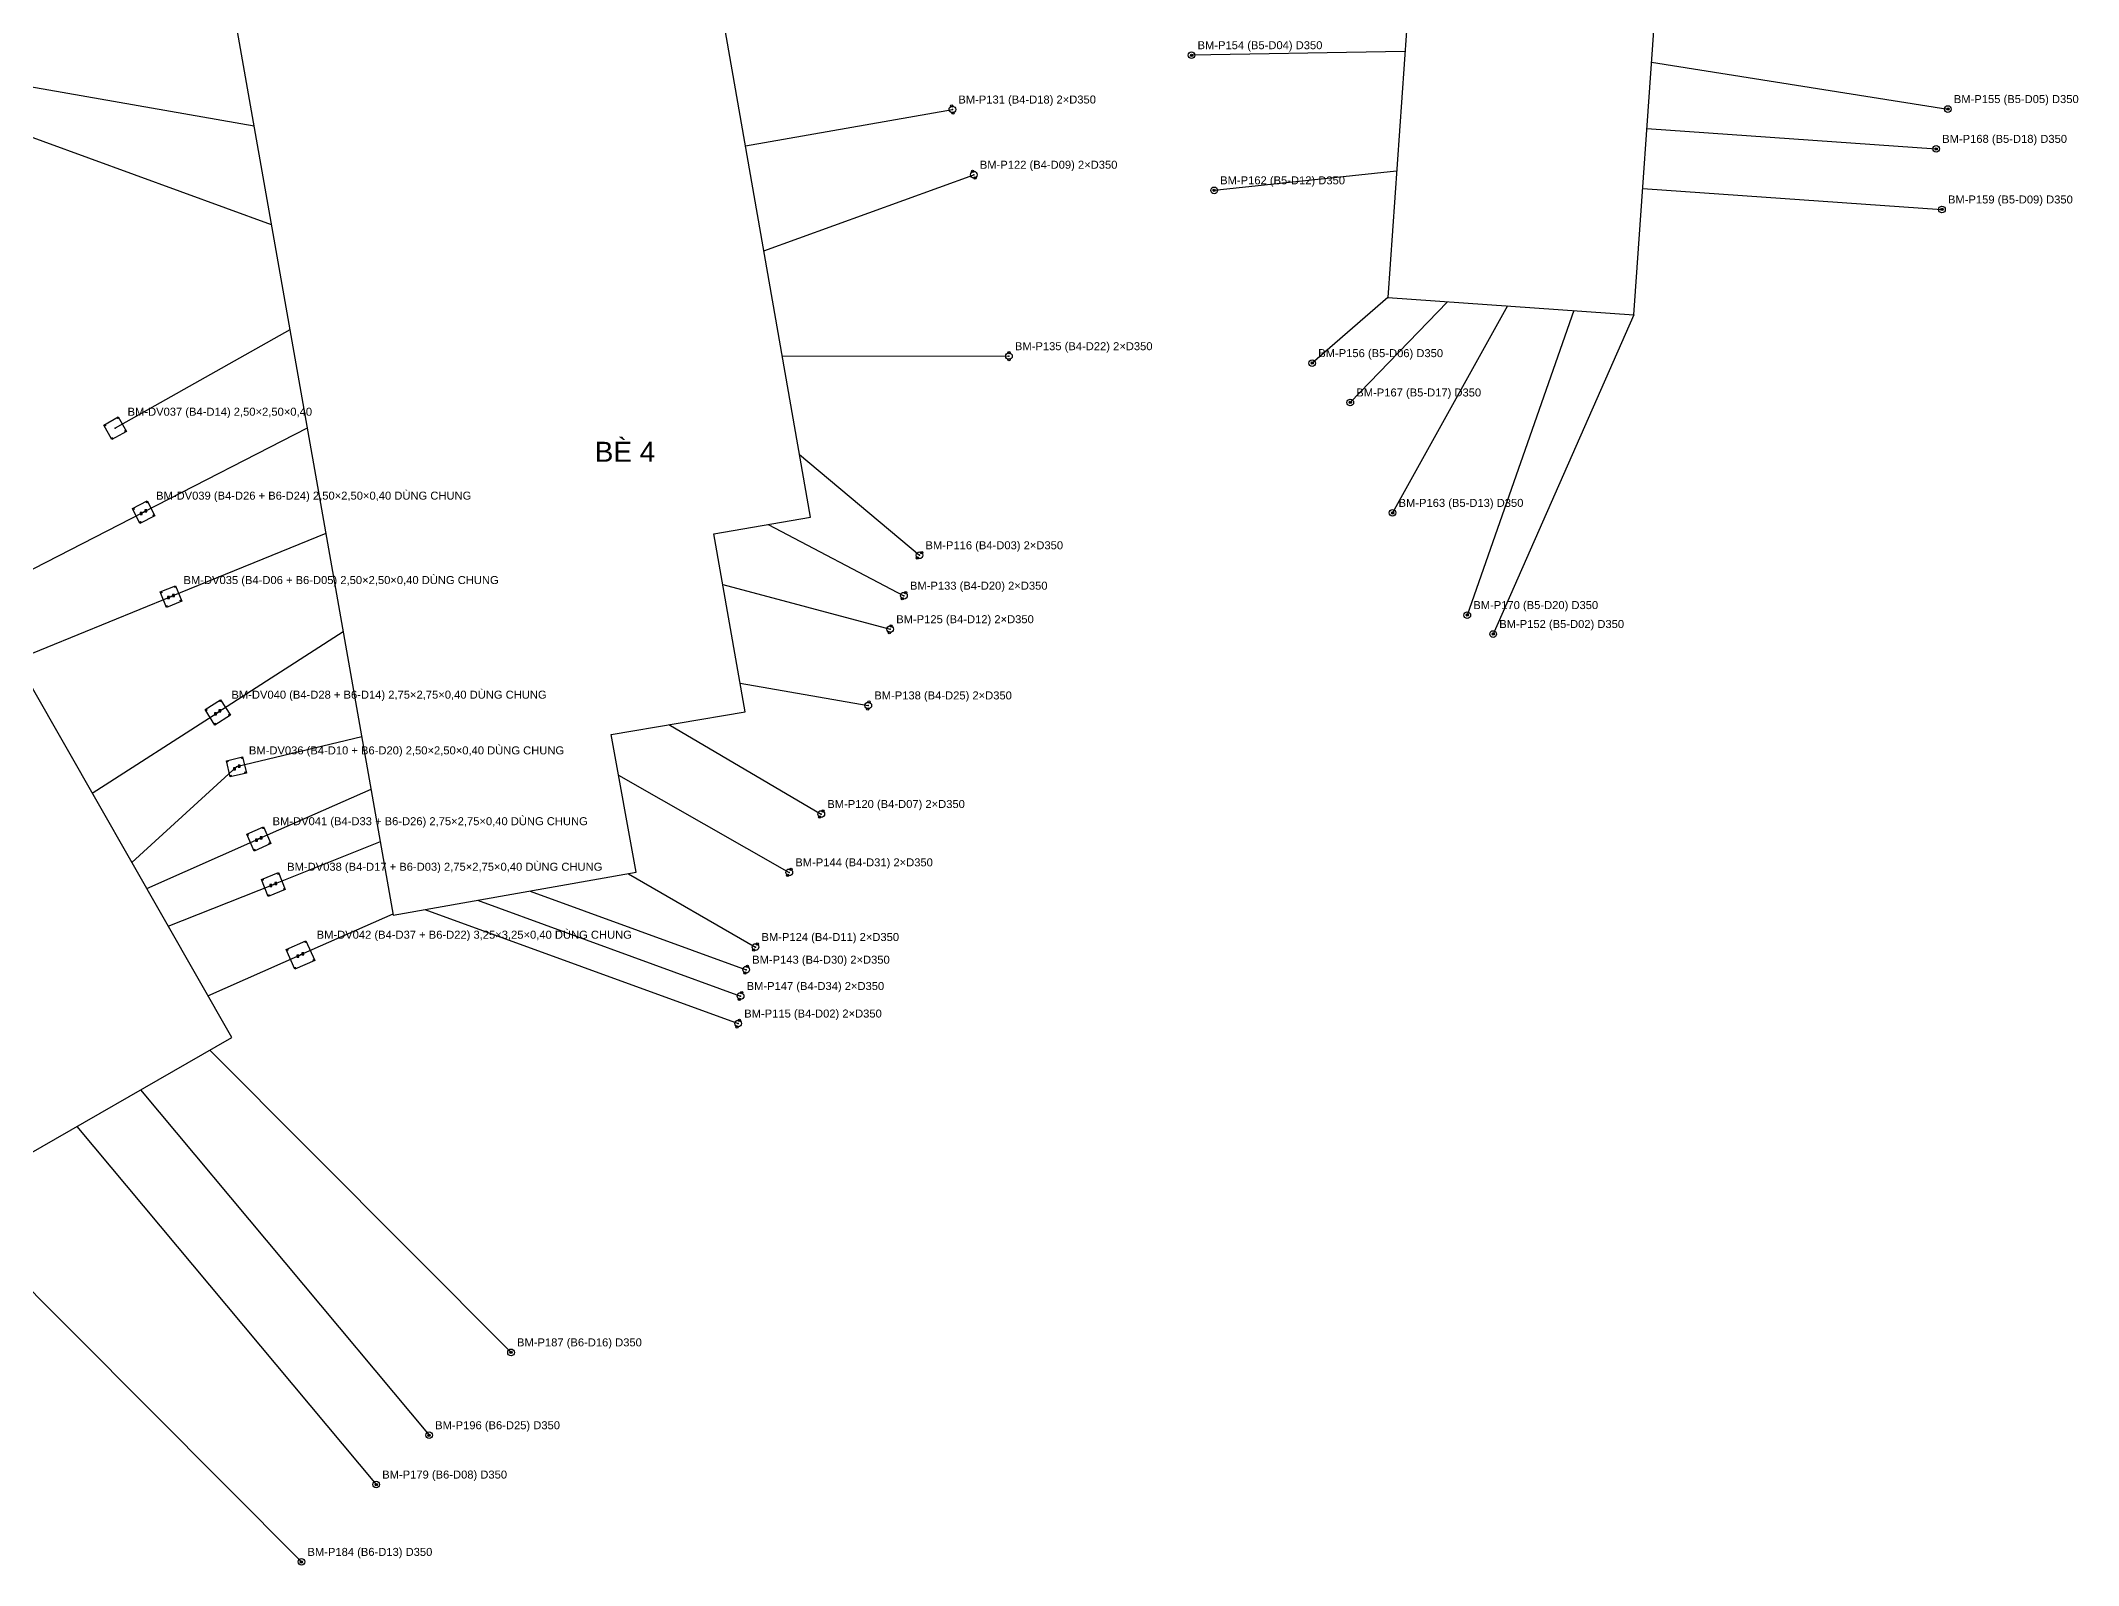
# Model space of a CAD drawing. Header units: metres. Extents: x -660 to 930, y -128 to 633.
# Drawn here: x -124.4 to 181.2, y -101.5 to 127.2 of the extents above; entities that cross this region are included whole.
import ezdxf

# ---------------------------------------------------------------- set-up
doc = ezdxf.new("R2010")
doc.units = ezdxf.units.M
for name, color, linetype in [('01_BE_PIN', 4, 'Continuous'), ('02_DAY_NEO_BO', 3, 'Continuous'), ('03_DAY_NEO_DAY', 1, 'Continuous'), ('04_COC_KHOAN_NHOI_BO', 2, 'Continuous'), ('05_DE_NEO_VIT_XOAN', 6, 'Continuous'), ('06_TOA_DO_TEXT', 7, 'Continuous')]:
    doc.layers.add(name, color=color, linetype=linetype)
doc.styles.add('VN', font='arial.ttf')

msp = doc.modelspace()

# ---------------------------------------------------------------- linework, layer by layer
at = {"layer": '01_BE_PIN'}
for p, q in [((85.412, 200.413), (77.599, 88.686)), ((114.523, 86.104), (122.336, 197.832)), ((-8.969, 55.75), (-31.433, 183.873)), ((-102.491, 171.344), (-71.582, -3.952)), ((77.599, 88.686), (114.523, 86.104)), ((-95.801, -22.311), (-151.337, 75.045)), ((-23.489, 53.234), (-8.969, 55.75)), ((-18.753, 26.565), (-23.489, 53.234)), ((-38.902, 23.161), (-18.753, 26.565)), ((-35.13, 2.476), (-38.902, 23.161)), ((-71.582, -3.952), (-35.13, 2.476)), ((-158.452, -58.308), (-95.801, -22.311))]:
    msp.add_line(p, q, dxfattribs=at)
at = {"layer": '02_DAY_NEO_BO'}
for p, q in [((-89.84, 99.6), (-161.71, 125.8)), ((-92.45, 114.38), (-158.43, 126.01)), ((80.18, 125.6), (48.18, 125.04)), ((117.17, 124), (161.62, 116.96)), ((-18.73, 111.45), (12.3, 116.89)), ((116.48, 114.02), (159.87, 110.99)), ((-15.97, 95.69), (15.52, 107.11)), ((78.92, 107.64), (51.57, 104.77)), ((115.85, 105.04), (160.74, 101.9)), ((77.6, 88.69), (66.28, 78.85)), ((86.58, 88.06), (71.99, 72.95)), ((95.56, 87.43), (78.33, 56.39)), ((105.53, 86.73), (89.54, 41.06)), ((114.51, 86.1), (93.43, 38.22)), ((-13.21, 79.93), (20.79, 79.89)), ((-10.62, 65.15), (7.37, 50.03)), ((-15.33, 54.65), (5.04, 43.97)), ((-22.14, 45.64), (2.98, 38.94)), ((-19.52, 30.87), (-0.31, 27.51)), ((-30.22, 24.63), (-7.36, 11.22)), ((-37.79, 17.07), (-12.16, 2.47)), ((-36.28, 2.27), (-17.23, -8.73)), ((-58.93, -1.72), (-19.46, -16.08)), ((-51.05, -0.33), (-18.63, -12.13)), ((-66.81, -3.11), (-19.82, -20.21)), ((-99.07, -24.19), (-53.9, -69.53)), ((-109.47, -30.17), (-66.18, -81.96)), ((-119.01, -35.65), (-74.12, -89.36)), ((-138.95, -47.1), (-85.33, -100.96))]:
    msp.add_line(p, q, dxfattribs=at)
at = {"layer": '03_DAY_NEO_DAY'}
for p, q in [((-87.06, 83.85), (-113.29, 69.09)), ((-84.46, 69.08), (-109.01, 56.5)), ((-133.57, 43.91), (-109.01, 56.5)), ((-81.68, 53.32), (-104.9, 43.84)), ((-128.12, 34.35), (-104.9, 43.84)), ((-79.08, 38.55), (-97.9, 26.46)), ((-116.73, 14.37), (-97.9, 26.46)), ((-76.3, 22.79), (-95.09, 18.29)), ((-110.78, 3.95), (-95.09, 18.29)), ((-74.91, 14.91), (-91.73, 7.48)), ((-108.55, 0.04), (-91.73, 7.48)), ((-73.52, 7.03), (-89.54, 0.65)), ((-105.33, -5.61), (-89.54, 0.65)), ((-71.61, -3.8), (-85.49, -9.92)), ((-99.38, -16.03), (-85.49, -9.92))]:
    msp.add_line(p, q, dxfattribs=at)
at = {"layer": '04_COC_KHOAN_NHOI_BO'}
for centre, radius in [((48.18, 125.04), 0.5), ((48.18, 125.04), 0.175), ((12.3, 116.89), 0.5), ((12.209, 117.407), 0.175), ((12.391, 116.373), 0.175), ((161.62, 116.96), 0.5), ((161.62, 116.96), 0.175), ((159.87, 110.99), 0.5), ((159.87, 110.99), 0.175), ((15.52, 107.11), 0.5), ((15.341, 107.604), 0.175), ((15.699, 106.616), 0.175), ((51.57, 104.77), 0.5), ((51.57, 104.77), 0.175), ((160.74, 101.9), 0.5), ((160.74, 101.9), 0.175), ((20.79, 79.89), 0.5), ((20.789, 79.365), 0.175), ((20.791, 80.415), 0.175), ((66.28, 78.85), 0.5), ((66.28, 78.85), 0.175), ((71.99, 72.95), 0.5), ((71.99, 72.95), 0.175), ((78.33, 56.39), 0.5), ((78.33, 56.39), 0.175), ((7.032, 49.628), 0.175), ((7.37, 50.03), 0.5), ((7.708, 50.432), 0.175), ((5.04, 43.97), 0.5), ((4.796, 43.505), 0.175), ((5.284, 44.435), 0.175), ((89.54, 41.06), 0.5), ((89.54, 41.06), 0.175), ((2.98, 38.94), 0.5), ((2.845, 38.433), 0.175), ((3.115, 39.447), 0.175), ((93.43, 38.22), 0.5), ((93.43, 38.22), 0.175), ((-0.31, 27.51), 0.5), ((-0.22, 28.027), 0.175), ((-0.4, 26.993), 0.175), ((-7.36, 11.22), 0.5), ((-7.626, 10.767), 0.175), ((-7.094, 11.673), 0.175), ((-11.9, 2.926), 0.175), ((-12.16, 2.47), 0.5), ((-12.42, 2.014), 0.175), ((-17.23, -8.73), 0.5), ((-17.493, -9.185), 0.175), ((-16.967, -8.275), 0.175), ((-18.63, -12.13), 0.5), ((-18.45, -11.637), 0.175), ((-18.81, -12.623), 0.175), ((-19.46, -16.08), 0.5), ((-19.639, -16.573), 0.175), ((-19.281, -15.587), 0.175), ((-19.82, -20.21), 0.5), ((-20, -20.703), 0.175), ((-19.64, -19.717), 0.175), ((-53.9, -69.53), 0.5), ((-53.9, -69.53), 0.175), ((-66.18, -81.96), 0.5), ((-66.18, -81.96), 0.175), ((-74.12, -89.36), 0.5), ((-74.12, -89.36), 0.175), ((-85.33, -100.96), 0.5), ((-85.33, -100.96), 0.175)]:
    msp.add_circle(centre, radius, dxfattribs=at)
for p in [(48.18, 125.04), (12.3, 116.89), (161.62, 116.96), (159.87, 110.99), (15.52, 107.11), (51.57, 104.77), (160.74, 101.9), (20.79, 79.89), (66.28, 78.85), (71.99, 72.95), (78.33, 56.39), (7.37, 50.03), (5.04, 43.97), (89.54, 41.06), (2.98, 38.94), (93.43, 38.22), (-0.31, 27.51), (-7.36, 11.22), (-12.16, 2.47), (-17.23, -8.73), (-18.63, -12.13), (-19.46, -16.08), (-19.82, -20.21), (-53.9, -69.53), (-66.18, -81.96), (-74.12, -89.36), (-85.33, -100.96)]:
    msp.add_point(p, dxfattribs=at)
at = {"layer": '05_DE_NEO_VIT_XOAN'}
for p, q in [((-114.993, 69.565), (-112.815, 70.793)), ((-112.815, 70.793), (-111.587, 68.615)), ((-113.765, 67.387), (-114.993, 69.565)), ((-111.587, 68.615), (-113.765, 67.387)), ((-110.692, 57.043), (-108.467, 58.182)), ((-108.467, 58.182), (-107.328, 55.957)), ((-109.553, 54.818), (-110.692, 57.043)), ((-107.328, 55.957), (-109.553, 54.818)), ((-109.216, 56.468), (-109.516, 56.468)), ((-109.516, 56.468), (-109.516, 56.168)), ((-109.516, 56.168), (-109.216, 56.168)), ((-109.216, 56.168), (-109.216, 56.468)), ((-108.504, 56.832), (-108.804, 56.832)), ((-108.804, 56.832), (-108.804, 56.532)), ((-108.804, 56.532), (-108.504, 56.532)), ((-108.504, 56.532), (-108.504, 56.832)), ((-106.53, 44.525), (-104.215, 45.47)), ((-105.585, 42.21), (-106.53, 44.525)), ((-103.27, 43.155), (-105.585, 42.21)), ((-105.12, 43.839), (-105.42, 43.839)), ((-105.42, 43.839), (-105.42, 43.539)), ((-105.42, 43.539), (-105.12, 43.539)), ((-105.12, 43.539), (-105.12, 43.839)), ((-104.38, 44.141), (-104.68, 44.141)), ((-104.68, 44.141), (-104.68, 43.841)), ((-104.68, 43.841), (-104.38, 43.841)), ((-104.38, 43.841), (-104.38, 44.141)), ((-104.215, 45.47), (-103.27, 43.155)), ((-99.8, 26.874), (-97.486, 28.36)), ((-97.486, 28.36), (-96, 26.046)), ((-98.314, 24.56), (-99.8, 26.874)), ((-98.087, 26.394), (-98.387, 26.394)), ((-98.387, 26.394), (-98.387, 26.094)), ((-98.387, 26.094), (-98.087, 26.094)), ((-96, 26.046), (-98.314, 24.56)), ((-98.087, 26.094), (-98.087, 26.394)), ((-97.413, 26.826), (-97.713, 26.826)), ((-97.713, 26.826), (-97.713, 26.526)), ((-97.713, 26.526), (-97.413, 26.526)), ((-97.413, 26.526), (-97.413, 26.826)), ((-96.597, 19.214), (-94.166, 19.797)), ((-96.014, 16.783), (-96.597, 19.214)), ((-94.551, 18.533), (-94.851, 18.533)), ((-94.851, 18.533), (-94.851, 18.233)), ((-94.551, 18.233), (-94.551, 18.533)), ((-94.166, 19.797), (-93.583, 17.366)), ((-93.583, 17.366), (-96.014, 16.783)), ((-95.235, 18.17), (-95.535, 18.17)), ((-95.535, 18.17), (-95.535, 17.87)), ((-95.535, 17.87), (-95.235, 17.87)), ((-95.235, 17.87), (-95.235, 18.17)), ((-94.851, 18.233), (-94.551, 18.233)), ((-93.543, 8.183), (-91.027, 9.293)), ((-91.027, 9.293), (-89.917, 6.777)), ((-92.433, 5.667), (-93.543, 8.183)), ((-89.917, 6.777), (-92.433, 5.667)), ((-91.946, 7.468), (-92.246, 7.468)), ((-92.246, 7.468), (-92.246, 7.168)), ((-92.246, 7.168), (-91.946, 7.168)), ((-91.946, 7.168), (-91.946, 7.468)), ((-91.214, 7.791), (-91.514, 7.791)), ((-91.514, 7.791), (-91.514, 7.491)), ((-91.514, 7.491), (-91.214, 7.491)), ((-91.214, 7.491), (-91.214, 7.791)), ((-91.326, 1.419), (-88.771, 2.436)), ((-90.309, -1.136), (-91.326, 1.419)), ((-89.762, 0.653), (-90.062, 0.653)), ((-90.062, 0.653), (-90.062, 0.353)), ((-90.062, 0.353), (-89.762, 0.353)), ((-89.762, 0.353), (-89.762, 0.653)), ((-89.018, 0.948), (-89.318, 0.948)), ((-89.318, 0.948), (-89.318, 0.648)), ((-89.318, 0.648), (-89.018, 0.648)), ((-89.018, 0.648), (-89.018, 0.948)), ((-88.771, 2.436), (-87.754, -0.119)), ((-87.754, -0.119), (-90.309, -1.136)), ((-87.633, -9.089), (-84.659, -7.777)), ((-86.321, -12.063), (-87.633, -9.089)), ((-84.659, -7.777), (-83.347, -10.751)), ((-83.347, -10.751), (-86.321, -12.063)), ((-85.706, -9.931), (-86.006, -9.931)), ((-86.006, -9.931), (-86.006, -10.231)), ((-86.006, -10.231), (-85.706, -10.231)), ((-85.706, -10.231), (-85.706, -9.931)), ((-84.974, -9.609), (-85.274, -9.609)), ((-85.274, -9.609), (-85.274, -9.909)), ((-85.274, -9.909), (-84.974, -9.909)), ((-84.974, -9.909), (-84.974, -9.609))]:
    msp.add_line(p, q, dxfattribs=at)
for centre in [(-112.872, 70.588), (-114.788, 69.508), (-113.708, 67.592), (-111.792, 68.672), (-110.49, 56.978), (-109.488, 55.02), (-108.532, 57.98), (-107.53, 56.022), (-106.334, 44.443), (-104.297, 45.274), (-103.466, 43.237), (-105.503, 42.406), (-97.531, 28.153), (-99.593, 26.829), (-98.269, 24.767), (-96.207, 26.091), (-96.416, 19.103), (-94.277, 19.616), (-95.903, 16.964), (-93.764, 17.477), (-93.345, 8.106), (-91.104, 9.095), (-90.115, 6.854), (-92.356, 5.865), (-91.131, 1.335), (-88.855, 2.241), (-87.949, -0.035), (-90.225, -0.941), (-87.435, -9.166), (-84.736, -7.975), (-86.244, -11.865), (-83.545, -10.674)]:
    msp.add_circle(centre, 0.06, dxfattribs=at)
for p in [(-113.29, 69.09), (-109.01, 56.5), (-104.9, 43.84), (-97.9, 26.46), (-95.09, 18.29), (-91.73, 7.48), (-89.54, 0.65), (-85.49, -9.92)]:
    msp.add_point(p, dxfattribs=at)

# ---------------------------------------------------------------- texts
at = {"layer": '01_BE_PIN', "style": 'VN'}
msp.add_text('BÈ 4', height=3, dxfattribs=at).set_placement((-41.344, 64.056))
at = {"layer": '06_TOA_DO_TEXT', "style": 'VN'}
for s, p in [('BM-P154 (B5-D04) D350', (49.08, 125.94)), ('BM-P131 (B4-D18) 2×D350', (13.2, 117.79)), ('BM-P155 (B5-D05) D350', (162.52, 117.86)), ('BM-P168 (B5-D18) D350', (160.77, 111.89)), ('BM-P122 (B4-D09) 2×D350', (16.42, 108.01)), ('BM-P162 (B5-D12) D350', (52.47, 105.67)), ('BM-P159 (B5-D09) D350', (161.64, 102.8)), ('BM-P135 (B4-D22) 2×D350', (21.69, 80.79)), ('BM-P156 (B5-D06) D350', (67.18, 79.75)), ('BM-P167 (B5-D17) D350', (72.89, 73.85)), ('BM-DV037 (B4-D14) 2,50×2,50×0,40', (-111.415, 70.965)), ('BM-DV039 (B4-D26 + B6-D24) 2,50×2,50×0,40 DÙNG CHUNG', (-107.135, 58.375)), ('BM-P163 (B5-D13) D350', (79.23, 57.29)), ('BM-P116 (B4-D03) 2×D350', (8.27, 50.93)), ('BM-DV035 (B4-D06 + B6-D05) 2,50×2,50×0,40 DÙNG CHUNG', (-103.025, 45.715)), ('BM-P133 (B4-D20) 2×D350', (5.94, 44.87)), ('BM-P170 (B5-D20) D350', (90.44, 41.96)), ('BM-P125 (B4-D12) 2×D350', (3.88, 39.84)), ('BM-P152 (B5-D02) D350', (94.33, 39.12)), ('BM-DV040 (B4-D28 + B6-D14) 2,75×2,75×0,40 DÙNG CHUNG', (-95.837, 28.523)), ('BM-P138 (B4-D25) 2×D350', (0.59, 28.41)), ('BM-DV036 (B4-D10 + B6-D20) 2,50×2,50×0,40 DÙNG CHUNG', (-93.215, 20.165)), ('BM-P120 (B4-D07) 2×D350', (-6.46, 12.12)), ('BM-DV041 (B4-D33 + B6-D26) 2,75×2,75×0,40 DÙNG CHUNG', (-89.667, 9.543)), ('BM-DV038 (B4-D17 + B6-D03) 2,75×2,75×0,40 DÙNG CHUNG', (-87.477, 2.713)), ('BM-P144 (B4-D31) 2×D350', (-11.26, 3.37)), ('BM-DV042 (B4-D37 + B6-D22) 3,25×3,25×0,40 DÙNG CHUNG', (-83.052, -7.482)), ('BM-P124 (B4-D11) 2×D350', (-16.33, -7.83)), ('BM-P143 (B4-D30) 2×D350', (-17.73, -11.23)), ('BM-P147 (B4-D34) 2×D350', (-18.56, -15.18)), ('BM-P115 (B4-D02) 2×D350', (-18.92, -19.31)), ('BM-P187 (B6-D16) D350', (-53, -68.63)), ('BM-P196 (B6-D25) D350', (-65.28, -81.06)), ('BM-P179 (B6-D08) D350', (-73.22, -88.46)), ('BM-P184 (B6-D13) D350', (-84.43, -100.06))]:
    msp.add_text(s, height=1.2, dxfattribs=at).set_placement(p)

doc.saveas('drawing.dxf')
